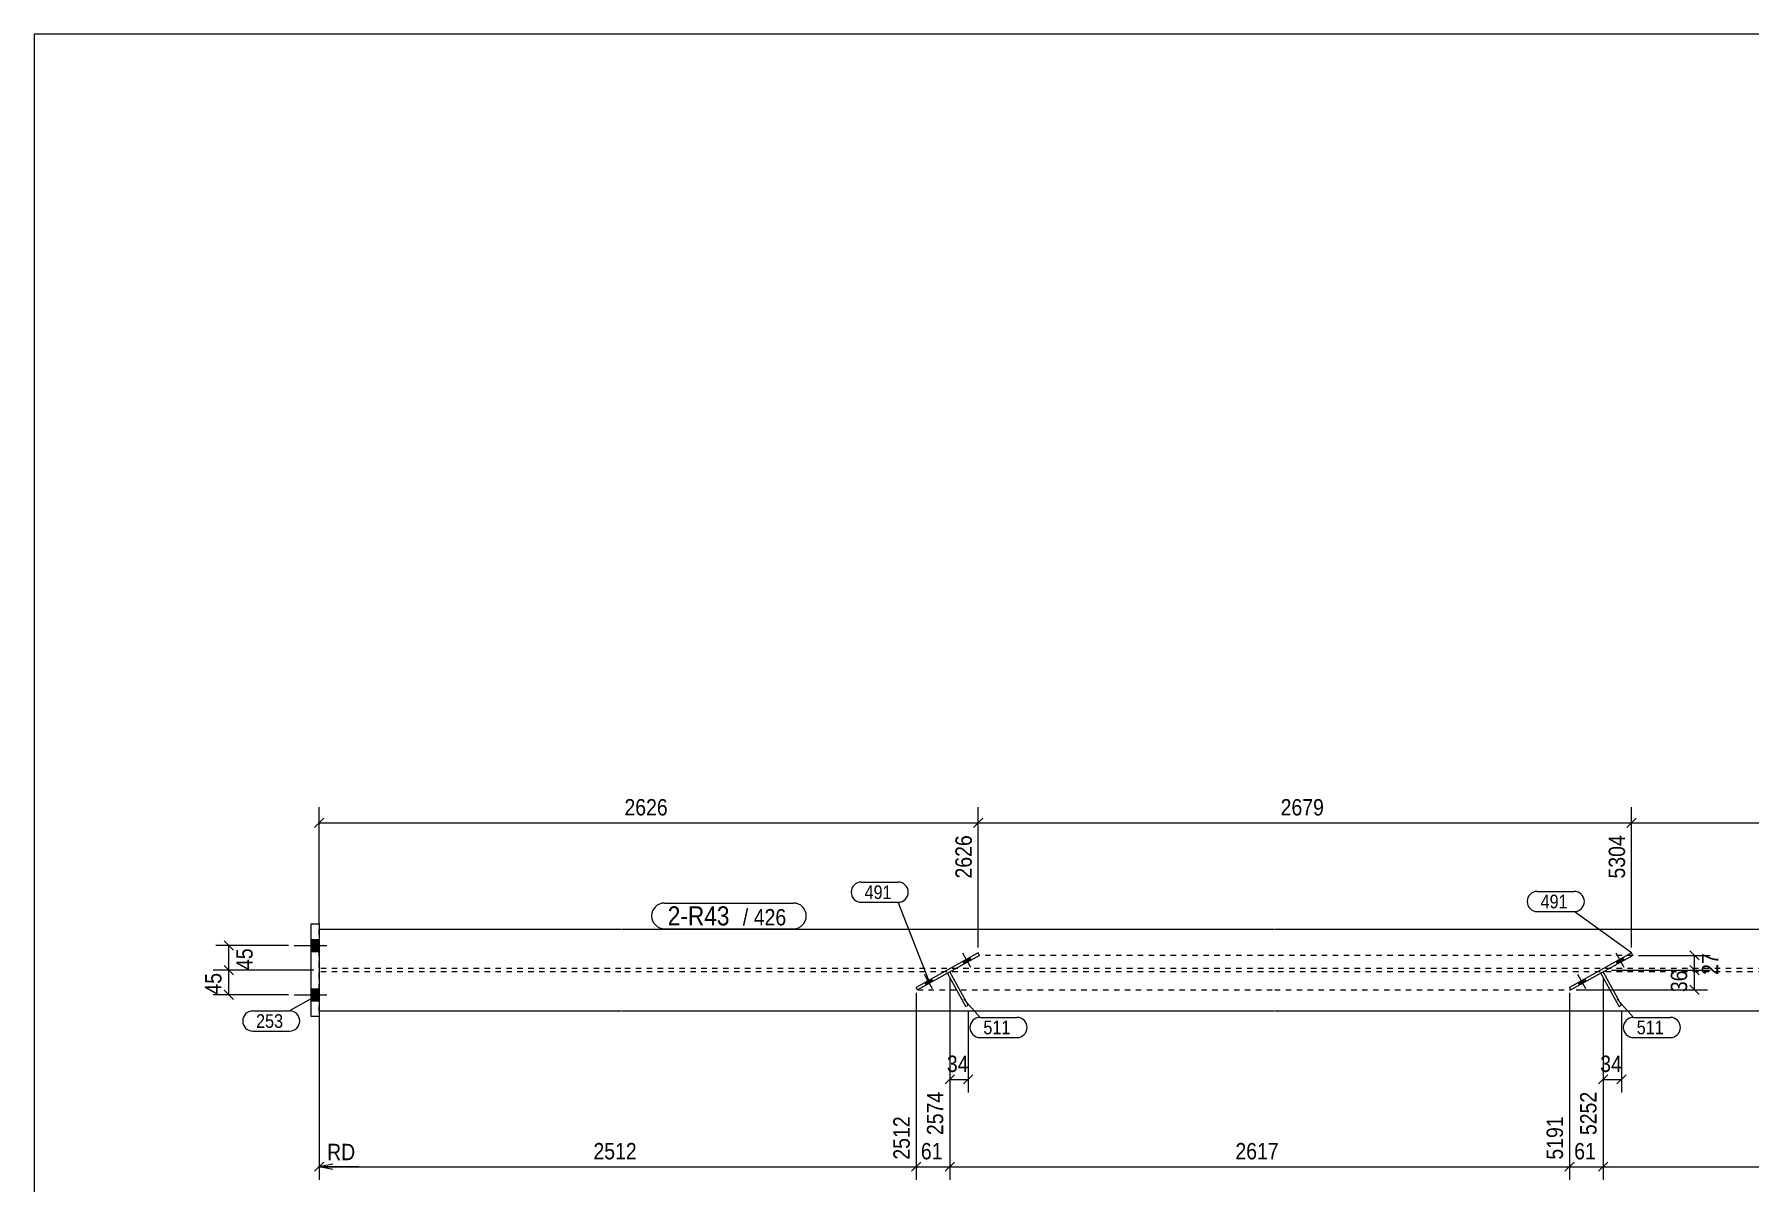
# Model space of a CAD drawing. Header units: millimetres. Extents: x 2 to 579, y 1 to 405.
# Drawn here: x 5 to 319.3, y 194.7 to 405 of the extents above; entities that cross this region are included whole.
import ezdxf

# ---------------------------------------------------------------- set-up
doc = ezdxf.new("R2010")
doc.units = ezdxf.units.MM
doc.linetypes.add('XKITLINE00', pattern=[0])
doc.linetypes.add('XKITLINE01', pattern=[4, 1, -1, 1, -1])
for name, color, linetype, lineweight in [('Bolt', 3, 'Continuous', 0), ('Dimensions', 7, 'Continuous', 0), ('DrawingSheet', 5, 'Continuous', 0), ('GraphicObject', 6, 'Continuous', 0), ('Part', 2, 'Continuous', 0), ('PartMark', 7, 'Continuous', 0)]:
    doc.layers.add(name, color=color, linetype=linetype, lineweight=lineweight)
doc.styles.add('ARIAL', font='ARIAL.TTF')

# ---------------------------------------------------------------- blocks, each defined once
blk = doc.blocks.new('*A13')
at = {"layer": 'Bolt'}
for points in [[(57.2, 236.99), (55.7, 236.99), (55.7, 239.19), (57.2, 239.19)], [(57.2, 236.99), (55.7, 236.99), (55.7, 239.19), (57.2, 239.19)], [(57.2, 236.99), (55.7, 236.99), (55.7, 239.19), (57.2, 239.19)], [(57.2, 227.99), (55.7, 227.99), (55.7, 230.19), (57.2, 230.19)], [(57.2, 227.99), (55.7, 227.99), (55.7, 230.19), (57.2, 230.19)], [(57.2, 227.99), (55.7, 227.99), (55.7, 230.19), (57.2, 230.19)]]:
    blk.add_hatch(color=3, dxfattribs=at).paths.add_polyline_path(points, flags=17)
at = {"layer": 'Bolt', "color": 3, "linetype": 'XKITLINE00', "lineweight": 0}
for p, q in [((55.7, 239.19), (57.2, 239.19)), ((55.7, 239.19), (57.2, 239.19)), ((55.7, 239.19), (57.2, 239.19)), ((52.6, 238.09), (58.6, 238.09)), ((52.6, 238.09), (58.6, 238.09)), ((52.6, 238.09), (58.6, 238.09)), ((55.7, 236.99), (57.2, 236.99)), ((55.7, 236.99), (57.2, 236.99)), ((55.7, 236.99), (57.2, 236.99)), ((55.7, 230.19), (57.2, 230.19)), ((55.7, 230.19), (57.2, 230.19)), ((55.7, 230.19), (57.2, 230.19)), ((52.6, 229.09), (58.6, 229.09)), ((52.6, 229.09), (58.6, 229.09)), ((52.6, 229.09), (58.6, 229.09)), ((55.7, 227.99), (57.2, 227.99)), ((55.7, 227.99), (57.2, 227.99)), ((55.7, 227.99), (57.2, 227.99))]:
    blk.add_line(p, q, dxfattribs=at)
blk = doc.blocks.new('*A14')
at = {"layer": 'Bolt'}
for points in [[(295.12, 234.76), (294.88, 235.2), (296.1, 235.88), (296.35, 235.44)], [(295.12, 234.76), (294.88, 235.2), (296.1, 235.88), (296.35, 235.44)], [(288.13, 230.88), (287.88, 231.31), (289.11, 231.99), (289.35, 231.56)], [(288.13, 230.88), (287.88, 231.31), (289.11, 231.99), (289.35, 231.56)]]:
    blk.add_hatch(color=3, dxfattribs=at).paths.add_polyline_path(points, flags=17)
at = {"layer": 'Bolt', "color": 3, "linetype": 'XKITLINE00', "lineweight": 0}
for p, q in [((296.3, 234.08), (294.84, 236.71)), ((296.3, 234.08), (294.84, 236.71)), ((296.35, 235.44), (296.1, 235.88)), ((296.35, 235.44), (296.1, 235.88)), ((289.3, 230.2), (287.85, 232.82)), ((289.3, 230.2), (287.85, 232.82)), ((295.12, 234.76), (294.88, 235.2)), ((295.12, 234.76), (294.88, 235.2)), ((288.13, 230.88), (287.88, 231.31)), ((288.13, 230.88), (287.88, 231.31)), ((289.35, 231.56), (289.11, 231.99)), ((289.35, 231.56), (289.11, 231.99))]:
    blk.add_line(p, q, dxfattribs=at)
blk = doc.blocks.new('*A15')
at = {"layer": 'Bolt'}
for points in [[(175.41, 234.76), (175.17, 235.2), (176.39, 235.88), (176.64, 235.44)], [(175.41, 234.76), (175.17, 235.2), (176.39, 235.88), (176.64, 235.44)], [(168.42, 230.88), (168.17, 231.31), (169.4, 231.99), (169.64, 231.56)], [(168.42, 230.88), (168.17, 231.31), (169.4, 231.99), (169.64, 231.56)]]:
    blk.add_hatch(color=3, dxfattribs=at).paths.add_polyline_path(points, flags=17)
at = {"layer": 'Bolt', "color": 3, "linetype": 'XKITLINE00', "lineweight": 0}
for p, q in [((176.59, 234.08), (175.13, 236.71)), ((176.59, 234.08), (175.13, 236.71)), ((176.64, 235.44), (176.39, 235.88)), ((176.64, 235.44), (176.39, 235.88)), ((169.59, 230.2), (168.14, 232.82)), ((169.59, 230.2), (168.14, 232.82)), ((175.41, 234.76), (175.17, 235.2)), ((175.41, 234.76), (175.17, 235.2)), ((168.42, 230.88), (168.17, 231.31)), ((168.42, 230.88), (168.17, 231.31)), ((169.64, 231.56), (169.4, 231.99)), ((169.64, 231.56), (169.4, 231.99))]:
    blk.add_line(p, q, dxfattribs=at)
blk = doc.blocks.new('*A16')
at = {"layer": 'Part', "color": 2, "linetype": 'XKITLINE00', "lineweight": 0}
for p, q in [((57.2, 241.09), (112.5, 241.09)), ((112.6, 241.09), (232.21, 241.09)), ((232.31, 241.09), (351.92, 241.09)), ((112.5, 226.09), (57.2, 226.09)), ((232.21, 226.09), (112.6, 226.09)), ((351.92, 226.09), (232.31, 226.09))]:
    blk.add_line(p, q, dxfattribs=at)
at = {"layer": 'Part', "color": 7, "linetype": 'XKITLINE01', "lineweight": 0}
for p, q in [((57.2, 226.09), (57.2, 241.09)), ((112.5, 233.92), (57.2, 233.92)), ((112.5, 233.27), (57.2, 233.27)), ((232.21, 233.92), (112.6, 233.92)), ((232.21, 233.27), (112.6, 233.27)), ((351.92, 233.92), (232.31, 233.92)), ((351.92, 233.27), (232.31, 233.27))]:
    blk.add_line(p, q, dxfattribs=at)
blk = doc.blocks.new('*A18')
at = {"layer": 'Part', "color": 2, "linetype": 'XKITLINE00', "lineweight": 0}
for p, q in [((55.7, 242.09), (57.2, 242.09)), ((55.7, 225.09), (55.7, 242.09)), ((57.2, 242.09), (57.2, 225.09)), ((57.2, 225.09), (55.7, 225.09))]:
    blk.add_line(p, q, dxfattribs=at)
blk = doc.blocks.new('*A19')
at = {"layer": 'Part', "color": 2, "linetype": 'XKITLINE00', "lineweight": 0}
for p, q in [((297.68, 236.75), (286.31, 230.44)), ((297.92, 236.31), (286.55, 230)), ((297.92, 236.31), (297.68, 236.75)), ((286.55, 230), (286.31, 230.44))]:
    blk.add_line(p, q, dxfattribs=at)
blk = doc.blocks.new('*A20')
at = {"layer": 'Part', "color": 7, "linetype": 'XKITLINE01', "lineweight": 0}
blk.add_line((292.02, 233.04), (292.45, 233.28), dxfattribs=at)
at = {"layer": 'Part', "color": 2, "linetype": 'XKITLINE00', "lineweight": 0}
for p, q in [((295.41, 226.92), (292.02, 233.04)), ((295.85, 227.16), (292.45, 233.28)), ((295.41, 226.92), (295.85, 227.16))]:
    blk.add_line(p, q, dxfattribs=at)
blk = doc.blocks.new('*A21')
at = {"layer": 'Part', "color": 2, "linetype": 'XKITLINE00', "lineweight": 0}
for p, q in [((177.97, 236.75), (166.6, 230.44)), ((178.21, 236.31), (166.84, 230)), ((178.21, 236.31), (177.97, 236.75)), ((166.84, 230), (166.6, 230.44))]:
    blk.add_line(p, q, dxfattribs=at)
blk = doc.blocks.new('*A22')
at = {"layer": 'Part', "color": 7, "linetype": 'XKITLINE01', "lineweight": 0}
blk.add_line((172.31, 233.04), (172.75, 233.28), dxfattribs=at)
at = {"layer": 'Part', "color": 2, "linetype": 'XKITLINE00', "lineweight": 0}
for p, q in [((175.71, 226.92), (172.31, 233.04)), ((176.14, 227.16), (172.75, 233.28)), ((175.71, 226.92), (176.14, 227.16))]:
    blk.add_line(p, q, dxfattribs=at)
blk = doc.blocks.new('*A23')
at = {"layer": 'GraphicObject', "color": 1, "linetype": 'XKITLINE01', "lineweight": 0}
for p, q in [((232.21, 236.31), (178.21, 236.31)), ((297.92, 236.31), (232.31, 236.31))]:
    blk.add_line(p, q, dxfattribs=at)
blk = doc.blocks.new('*A24')
at = {"layer": 'GraphicObject', "color": 1, "linetype": 'XKITLINE01', "lineweight": 0}
for p, q in [((166.84, 230), (232.21, 230)), ((232.31, 230), (286.55, 230))]:
    blk.add_line(p, q, dxfattribs=at)
blk = doc.blocks.new('*A25')
at = {"layer": 'DrawingSheet', "color": 5, "linetype": 'XKITLINE00', "lineweight": 0}
for p, q in [((579, 405), (5, 405)), ((5, 405), (5, 5))]:
    blk.add_line(p, q, dxfattribs=at)
blk = doc.blocks.new('*A57')
at = {"layer": 'Dimensions', "color": 7, "linetype": 'XKITLINE00', "lineweight": 0}
for p, q in [((294.02, 233.59), (311.6, 233.59)), ((308.35, 234.44), (310.05, 232.75)), ((309.2, 230), (309.2, 233.59)), ((287.55, 230), (311.6, 230)), ((308.35, 230.85), (310.05, 229.15))]:
    blk.add_line(p, q, dxfattribs=at)
at = {"layer": 'Dimensions', "color": 3}
for p in [(309.2, 233.59), (309.2, 230)]:
    blk.add_point(p, dxfattribs=at)
at = {"layer": 'Dimensions', "color": 3, "style": 'ARIAL', "width": 0.85}
blk.add_text('36', height=3, rotation=90.0002, dxfattribs=at).set_placement((307.85, 229.57))
blk = doc.blocks.new('*A58')
at = {"layer": 'Dimensions', "color": 7, "linetype": 'XKITLINE00', "lineweight": 0}
for p, q in [((298.92, 236.31), (312.05, 236.31)), ((308.35, 237.16), (310.05, 235.46)), ((309.2, 233.59), (309.2, 236.31)), ((294.02, 233.59), (312.05, 233.59)), ((308.35, 234.44), (310.05, 232.75))]:
    blk.add_line(p, q, dxfattribs=at)
at = {"layer": 'Dimensions', "color": 3}
for p in [(309.2, 236.31), (309.2, 233.59)]:
    blk.add_point(p, dxfattribs=at)
at = {"layer": 'Dimensions', "color": 3, "style": 'ARIAL', "width": 0.85}
blk.add_text('27', height=3, rotation=90.0002, dxfattribs=at).set_placement((313.55, 232.73))
blk = doc.blocks.new('*A59')
at = {"layer": 'Dimensions', "color": 7, "linetype": 'XKITLINE00', "lineweight": 0}
for p, q in [((56.2, 233.59), (37.8, 233.59)), ((39.8, 234.44), (41.5, 232.75)), ((40.65, 229.09), (40.65, 233.59)), ((39.8, 229.94), (41.5, 228.25)), ((51.6, 229.09), (37.8, 229.09))]:
    blk.add_line(p, q, dxfattribs=at)
at = {"layer": 'Dimensions', "color": 3}
for p in [(40.65, 233.59), (40.65, 229.09)]:
    blk.add_point(p, dxfattribs=at)
at = {"layer": 'Dimensions', "color": 3, "style": 'ARIAL', "width": 0.85}
blk.add_text('45', height=3, rotation=90.0002, dxfattribs=at).set_placement((39.3, 229.12))
blk = doc.blocks.new('*A60')
at = {"layer": 'Dimensions', "color": 7, "linetype": 'XKITLINE00', "lineweight": 0}
for p, q in [((39.8, 238.94), (41.5, 237.25)), ((51.6, 238.09), (38.25, 238.09)), ((40.65, 233.59), (40.65, 238.09)), ((56.2, 233.59), (38.25, 233.59)), ((39.8, 234.44), (41.5, 232.75))]:
    blk.add_line(p, q, dxfattribs=at)
at = {"layer": 'Dimensions', "color": 3}
for p in [(40.65, 238.09), (40.65, 233.59)]:
    blk.add_point(p, dxfattribs=at)
at = {"layer": 'Dimensions', "color": 3, "style": 'ARIAL', "width": 0.85}
blk.add_text('45', height=3, rotation=90.0002, dxfattribs=at).set_placement((45, 233.62))
blk = doc.blocks.new('*A63')
at = {"layer": 'Dimensions', "color": 7, "linetype": 'XKITLINE00', "lineweight": 0}
for p, q in [((58.05, 261.43), (56.35, 259.73)), ((57.2, 242.09), (57.2, 263.43)), ((178.82, 261.43), (177.12, 259.73)), ((177.97, 237.75), (177.97, 263.43)), ((57.2, 260.58), (177.97, 260.58))]:
    blk.add_line(p, q, dxfattribs=at)
at = {"layer": 'Dimensions', "color": 3}
for p in [(57.2, 260.58), (177.97, 260.58)]:
    blk.add_point(p, dxfattribs=at)
at = {"layer": 'Dimensions', "color": 3, "style": 'ARIAL', "width": 0.85}
blk.add_text('2626', height=3, dxfattribs=at).set_placement((113.13, 261.93))
blk.add_text('2626', height=3, rotation=90.0002, dxfattribs=at).set_placement((176.77, 250.38))
blk = doc.blocks.new('*A64')
at = {"layer": 'Dimensions', "color": 7, "linetype": 'XKITLINE00', "lineweight": 0}
for p, q in [((178.82, 261.43), (177.12, 259.73)), ((177.97, 237.75), (177.97, 263.43)), ((298.53, 261.43), (296.83, 259.73)), ((297.68, 237.75), (297.68, 263.43)), ((177.97, 260.58), (297.68, 260.58))]:
    blk.add_line(p, q, dxfattribs=at)
at = {"layer": 'Dimensions', "color": 3}
for p in [(177.97, 260.58), (297.68, 260.58)]:
    blk.add_point(p, dxfattribs=at)
at = {"layer": 'Dimensions', "color": 3, "style": 'ARIAL', "width": 0.85}
blk.add_text('2679', height=3, dxfattribs=at).set_placement((233.37, 261.93))
blk.add_text('5304', height=3, rotation=90.0002, dxfattribs=at).set_placement((296.48, 250.38))
blk = doc.blocks.new('*A65')
at = {"layer": 'Dimensions', "color": 7, "linetype": 'XKITLINE00', "lineweight": 0}
for p, q in [((298.53, 261.43), (296.83, 259.73)), ((297.68, 237.75), (297.68, 263.43)), ((408.17, 261.43), (406.47, 259.73)), ((407.32, 242.09), (407.32, 263.43)), ((297.68, 260.58), (407.32, 260.58))]:
    blk.add_line(p, q, dxfattribs=at)
at = {"layer": 'Dimensions', "color": 3}
for p in [(297.68, 260.58), (407.32, 260.58)]:
    blk.add_point(p, dxfattribs=at)
at = {"layer": 'Dimensions', "color": 3, "style": 'ARIAL', "width": 0.85}
blk.add_text('2298', height=3, dxfattribs=at).set_placement((348.05, 261.93))
blk.add_text('7603', height=3, rotation=90.0002, dxfattribs=at).set_placement((406.12, 250.38))
blk = doc.blocks.new('*A66')
at = {"layer": 'Dimensions', "color": 7, "linetype": 'XKITLINE00', "lineweight": 0}
for p, q in [((166.6, 229.44), (166.6, 195.19)), ((57.2, 225.09), (57.2, 195.19)), ((57.2, 225.09), (57.2, 195.19)), ((58.05, 198.44), (56.35, 196.75)), ((59.7, 198.09), (57.2, 197.59)), ((167.45, 198.44), (165.75, 196.75)), ((57.2, 197.59), (166.6, 197.59)), ((59.7, 197.09), (57.2, 197.59)), ((64.42, 197.59), (57.2, 197.59))]:
    blk.add_line(p, q, dxfattribs=at)
at = {"layer": 'Dimensions', "color": 3}
for p in [(57.2, 197.59), (166.6, 197.59)]:
    blk.add_point(p, dxfattribs=at)
at = {"layer": 'Dimensions', "color": 7}
blk.add_point((57.2, 197.59), dxfattribs=at)
at = {"layer": 'Dimensions', "color": 3, "style": 'ARIAL', "width": 0.85}
blk.add_text('2512', height=3, rotation=90.0002, dxfattribs=at).set_placement((165.4, 198.89))
for s, p in [('RD', (58.65, 198.79)), ('2512', (107.45, 198.94))]:
    blk.add_text(s, height=3, dxfattribs=at).set_placement(p)
blk = doc.blocks.new('*A67')
at = {"layer": 'Dimensions', "color": 7, "linetype": 'XKITLINE00', "lineweight": 0}
for p, q in [((172.75, 232.28), (172.75, 195.19)), ((166.6, 229.44), (166.6, 195.19)), ((167.45, 198.44), (165.75, 196.75)), ((173.59, 198.44), (171.9, 196.75)), ((166.6, 197.59), (172.75, 197.59))]:
    blk.add_line(p, q, dxfattribs=at)
at = {"layer": 'Dimensions', "color": 3}
for p in [(166.6, 197.59), (172.75, 197.59)]:
    blk.add_point(p, dxfattribs=at)
at = {"layer": 'Dimensions', "color": 3, "style": 'ARIAL', "width": 0.85}
blk.add_text('2574', height=3, rotation=90.0002, dxfattribs=at).set_placement((171.55, 203.39))
blk.add_text('61', height=3, dxfattribs=at).set_placement((167.45, 198.94))
blk = doc.blocks.new('*A68')
at = {"layer": 'Dimensions', "color": 7, "linetype": 'XKITLINE00', "lineweight": 0}
for p, q in [((172.75, 232.28), (172.75, 195.19)), ((286.31, 229.44), (286.31, 195.19)), ((173.59, 198.44), (171.9, 196.75)), ((287.16, 198.44), (285.46, 196.75)), ((172.75, 197.59), (286.31, 197.59))]:
    blk.add_line(p, q, dxfattribs=at)
at = {"layer": 'Dimensions', "color": 3}
for p in [(172.75, 197.59), (286.31, 197.59)]:
    blk.add_point(p, dxfattribs=at)
at = {"layer": 'Dimensions', "color": 3, "style": 'ARIAL', "width": 0.85}
blk.add_text('5191', height=3, rotation=90.0002, dxfattribs=at).set_placement((285.11, 198.89))
blk.add_text('2617', height=3, dxfattribs=at).set_placement((225.08, 198.94))
blk = doc.blocks.new('*A69')
at = {"layer": 'Dimensions', "color": 7, "linetype": 'XKITLINE00', "lineweight": 0}
for p, q in [((292.45, 232.28), (292.45, 195.19)), ((286.31, 229.44), (286.31, 195.19)), ((287.16, 198.44), (285.46, 196.75)), ((293.3, 198.44), (291.61, 196.75)), ((286.31, 197.59), (292.45, 197.59))]:
    blk.add_line(p, q, dxfattribs=at)
at = {"layer": 'Dimensions', "color": 3}
for p in [(286.31, 197.59), (292.45, 197.59)]:
    blk.add_point(p, dxfattribs=at)
at = {"layer": 'Dimensions', "color": 3, "style": 'ARIAL', "width": 0.85}
blk.add_text('5252', height=3, rotation=90.0002, dxfattribs=at).set_placement((291.25, 203.39))
blk.add_text('61', height=3, dxfattribs=at).set_placement((287.16, 198.94))
blk = doc.blocks.new('*A70')
at = {"layer": 'Dimensions', "color": 7, "linetype": 'XKITLINE00', "lineweight": 0}
for p, q in [((292.45, 232.28), (292.45, 195.19)), ((407.32, 225.09), (407.32, 195.19)), ((293.3, 198.44), (291.61, 196.75)), ((408.17, 198.44), (406.47, 196.75)), ((292.45, 197.59), (407.32, 197.59))]:
    blk.add_line(p, q, dxfattribs=at)
at = {"layer": 'Dimensions', "color": 3}
for p in [(292.45, 197.59), (407.32, 197.59)]:
    blk.add_point(p, dxfattribs=at)
at = {"layer": 'Dimensions', "color": 3, "style": 'ARIAL', "width": 0.85}
blk.add_text('7603', height=3, rotation=90.0002, dxfattribs=at).set_placement((406.12, 198.89))
blk.add_text('2351', height=3, dxfattribs=at).set_placement((345.44, 198.94))
blk = doc.blocks.new('*A71')
at = {"layer": 'Dimensions', "color": 7, "linetype": 'XKITLINE00', "lineweight": 0}
for p, q in [((172.75, 232.28), (172.75, 211.19)), ((176.14, 226.16), (176.14, 211.19)), ((173.59, 214.44), (171.9, 212.75)), ((176.99, 214.44), (175.29, 212.75)), ((172.75, 213.59), (176.14, 213.59))]:
    blk.add_line(p, q, dxfattribs=at)
at = {"layer": 'Dimensions', "color": 3}
for p in [(172.75, 213.59), (176.14, 213.59)]:
    blk.add_point(p, dxfattribs=at)
at = {"layer": 'Dimensions', "color": 3, "style": 'ARIAL', "width": 0.85}
blk.add_text('34', height=3, dxfattribs=at).set_placement((172.22, 214.94))
blk = doc.blocks.new('*A72')
at = {"layer": 'Dimensions', "color": 7, "linetype": 'XKITLINE00', "lineweight": 0}
for p, q in [((292.45, 232.28), (292.45, 211.19)), ((295.85, 226.16), (295.85, 211.19)), ((293.3, 214.44), (291.61, 212.75)), ((296.7, 214.44), (295, 212.75)), ((292.45, 213.59), (295.85, 213.59))]:
    blk.add_line(p, q, dxfattribs=at)
at = {"layer": 'Dimensions', "color": 3}
for p in [(292.45, 213.59), (295.85, 213.59)]:
    blk.add_point(p, dxfattribs=at)
at = {"layer": 'Dimensions', "color": 3, "style": 'ARIAL', "width": 0.85}
blk.add_text('34', height=3, dxfattribs=at).set_placement((291.93, 214.94))
blk = doc.blocks.new('*A73')
at = {"layer": 'PartMark', "color": 7, "linetype": 'XKITLINE00', "lineweight": 0}
for p, q in [((175.3, 228.29), (178.3, 224.95)), ((178.3, 224.95), (185.06, 224.95)), ((178.3, 221.25), (185.06, 221.25))]:
    blk.add_line(p, q, dxfattribs=at)
for centre, start, end in [((178.3, 223.1), 90, 270), ((185.06, 223.1), 270, 90)]:
    blk.add_arc(centre, 1.85, start, end, dxfattribs=at)
at = {"layer": 'PartMark', "color": 3, "style": 'ARIAL', "width": 0.85}
blk.add_text('511', height=2.5, dxfattribs=at).set_placement((178.9, 221.85))
blk = doc.blocks.new('*A74')
at = {"layer": 'PartMark', "color": 7, "linetype": 'XKITLINE00', "lineweight": 0}
for p, q in [((156.53, 249.72), (163.29, 249.72)), ((156.53, 246.02), (163.29, 246.02)), ((169.02, 231.42), (163.29, 246.02))]:
    blk.add_line(p, q, dxfattribs=at)
for centre, start, end in [((156.53, 247.87), 90, 270), ((163.29, 247.87), 270, 90)]:
    blk.add_arc(centre, 1.85, start, end, dxfattribs=at)
at = {"layer": 'PartMark', "color": 3, "style": 'ARIAL', "width": 0.85}
blk.add_text('491', height=2.5, dxfattribs=at).set_placement((157.13, 246.62))
blk = doc.blocks.new('*A75')
at = {"layer": 'PartMark', "color": 7, "linetype": 'XKITLINE00', "lineweight": 0}
for p, q in [((295.01, 228.29), (298.01, 224.95)), ((298.01, 224.95), (304.77, 224.95)), ((298.01, 221.25), (304.77, 221.25))]:
    blk.add_line(p, q, dxfattribs=at)
for centre, start, end in [((298.01, 223.1), 90, 270), ((304.77, 223.1), 270, 90)]:
    blk.add_arc(centre, 1.85, start, end, dxfattribs=at)
at = {"layer": 'PartMark', "color": 3, "style": 'ARIAL', "width": 0.85}
blk.add_text('511', height=2.5, dxfattribs=at).set_placement((298.61, 221.85))
blk = doc.blocks.new('*A76')
at = {"layer": 'PartMark', "color": 7, "linetype": 'XKITLINE00', "lineweight": 0}
for p, q in [((280.4, 248.02), (287.17, 248.02)), ((280.4, 244.32), (287.17, 244.32)), ((297.68, 236.75), (287.17, 244.32))]:
    blk.add_line(p, q, dxfattribs=at)
for centre, start, end in [((280.4, 246.17), 90, 270), ((287.17, 246.17), 270, 90)]:
    blk.add_arc(centre, 1.85, start, end, dxfattribs=at)
at = {"layer": 'PartMark', "color": 3, "style": 'ARIAL', "width": 0.85}
blk.add_text('491', height=2.5, dxfattribs=at).set_placement((281, 244.92))
blk = doc.blocks.new('*A77')
at = {"layer": 'PartMark', "color": 7, "linetype": 'XKITLINE00', "lineweight": 0}
for p, q in [((56.03, 228.52), (51.79, 226.13)), ((45.03, 226.13), (51.79, 226.13)), ((45.03, 222.43), (51.79, 222.43))]:
    blk.add_line(p, q, dxfattribs=at)
for centre, start, end in [((45.03, 224.28), 90, 270), ((51.79, 224.28), 270, 90)]:
    blk.add_arc(centre, 1.85, start, end, dxfattribs=at)
at = {"layer": 'PartMark', "color": 3, "style": 'ARIAL', "width": 0.85}
blk.add_text('253', height=2.5, dxfattribs=at).set_placement((45.63, 223.03))
blk = doc.blocks.new('*A79')
at = {"layer": 'PartMark', "color": 7, "linetype": 'XKITLINE00', "lineweight": 0}
for p, q in [((120.46, 245.89), (144.11, 245.89)), ((120.46, 241.19), (144.11, 241.19))]:
    blk.add_line(p, q, dxfattribs=at)
for centre, start, end in [((120.46, 243.54), 90, 270), ((144.11, 243.54), 270, 90)]:
    blk.add_arc(centre, 2.35, start, end, dxfattribs=at)
at = {"layer": 'PartMark', "color": 1, "style": 'ARIAL', "width": 0.85}
blk.add_text('2-R43', height=3.5, dxfattribs=at).set_placement((121.06, 241.79))
at = {"layer": 'PartMark', "color": 3, "style": 'ARIAL', "width": 0.85}
for s, p in [('/', (134.82, 241.79)), ('426', (136.83, 241.79))]:
    blk.add_text(s, height=3, dxfattribs=at).set_placement(p)

msp = doc.modelspace()

# ---------------------------------------------------------------- block references
at = {"lineweight": 0}
for name in ['*A25', '*A63', '*A64', '*A65', '*A74', '*A79', '*A76', '*A18', '*A60', '*A13', '*A21', '*A15', '*A23', '*A19', '*A14', '*A58', '*A59', '*A22', '*A57', '*A20', '*A67', '*A24', '*A68', '*A71', '*A69', '*A70', '*A72', '*A77', '*A66', '*A73', '*A75']:
    msp.add_blockref(name, (0, 0), dxfattribs=at)
at = {"layer": 'Part', "lineweight": 0}
msp.add_blockref('*A16', (0, 0), dxfattribs=at)

doc.saveas('drawing.dxf')
